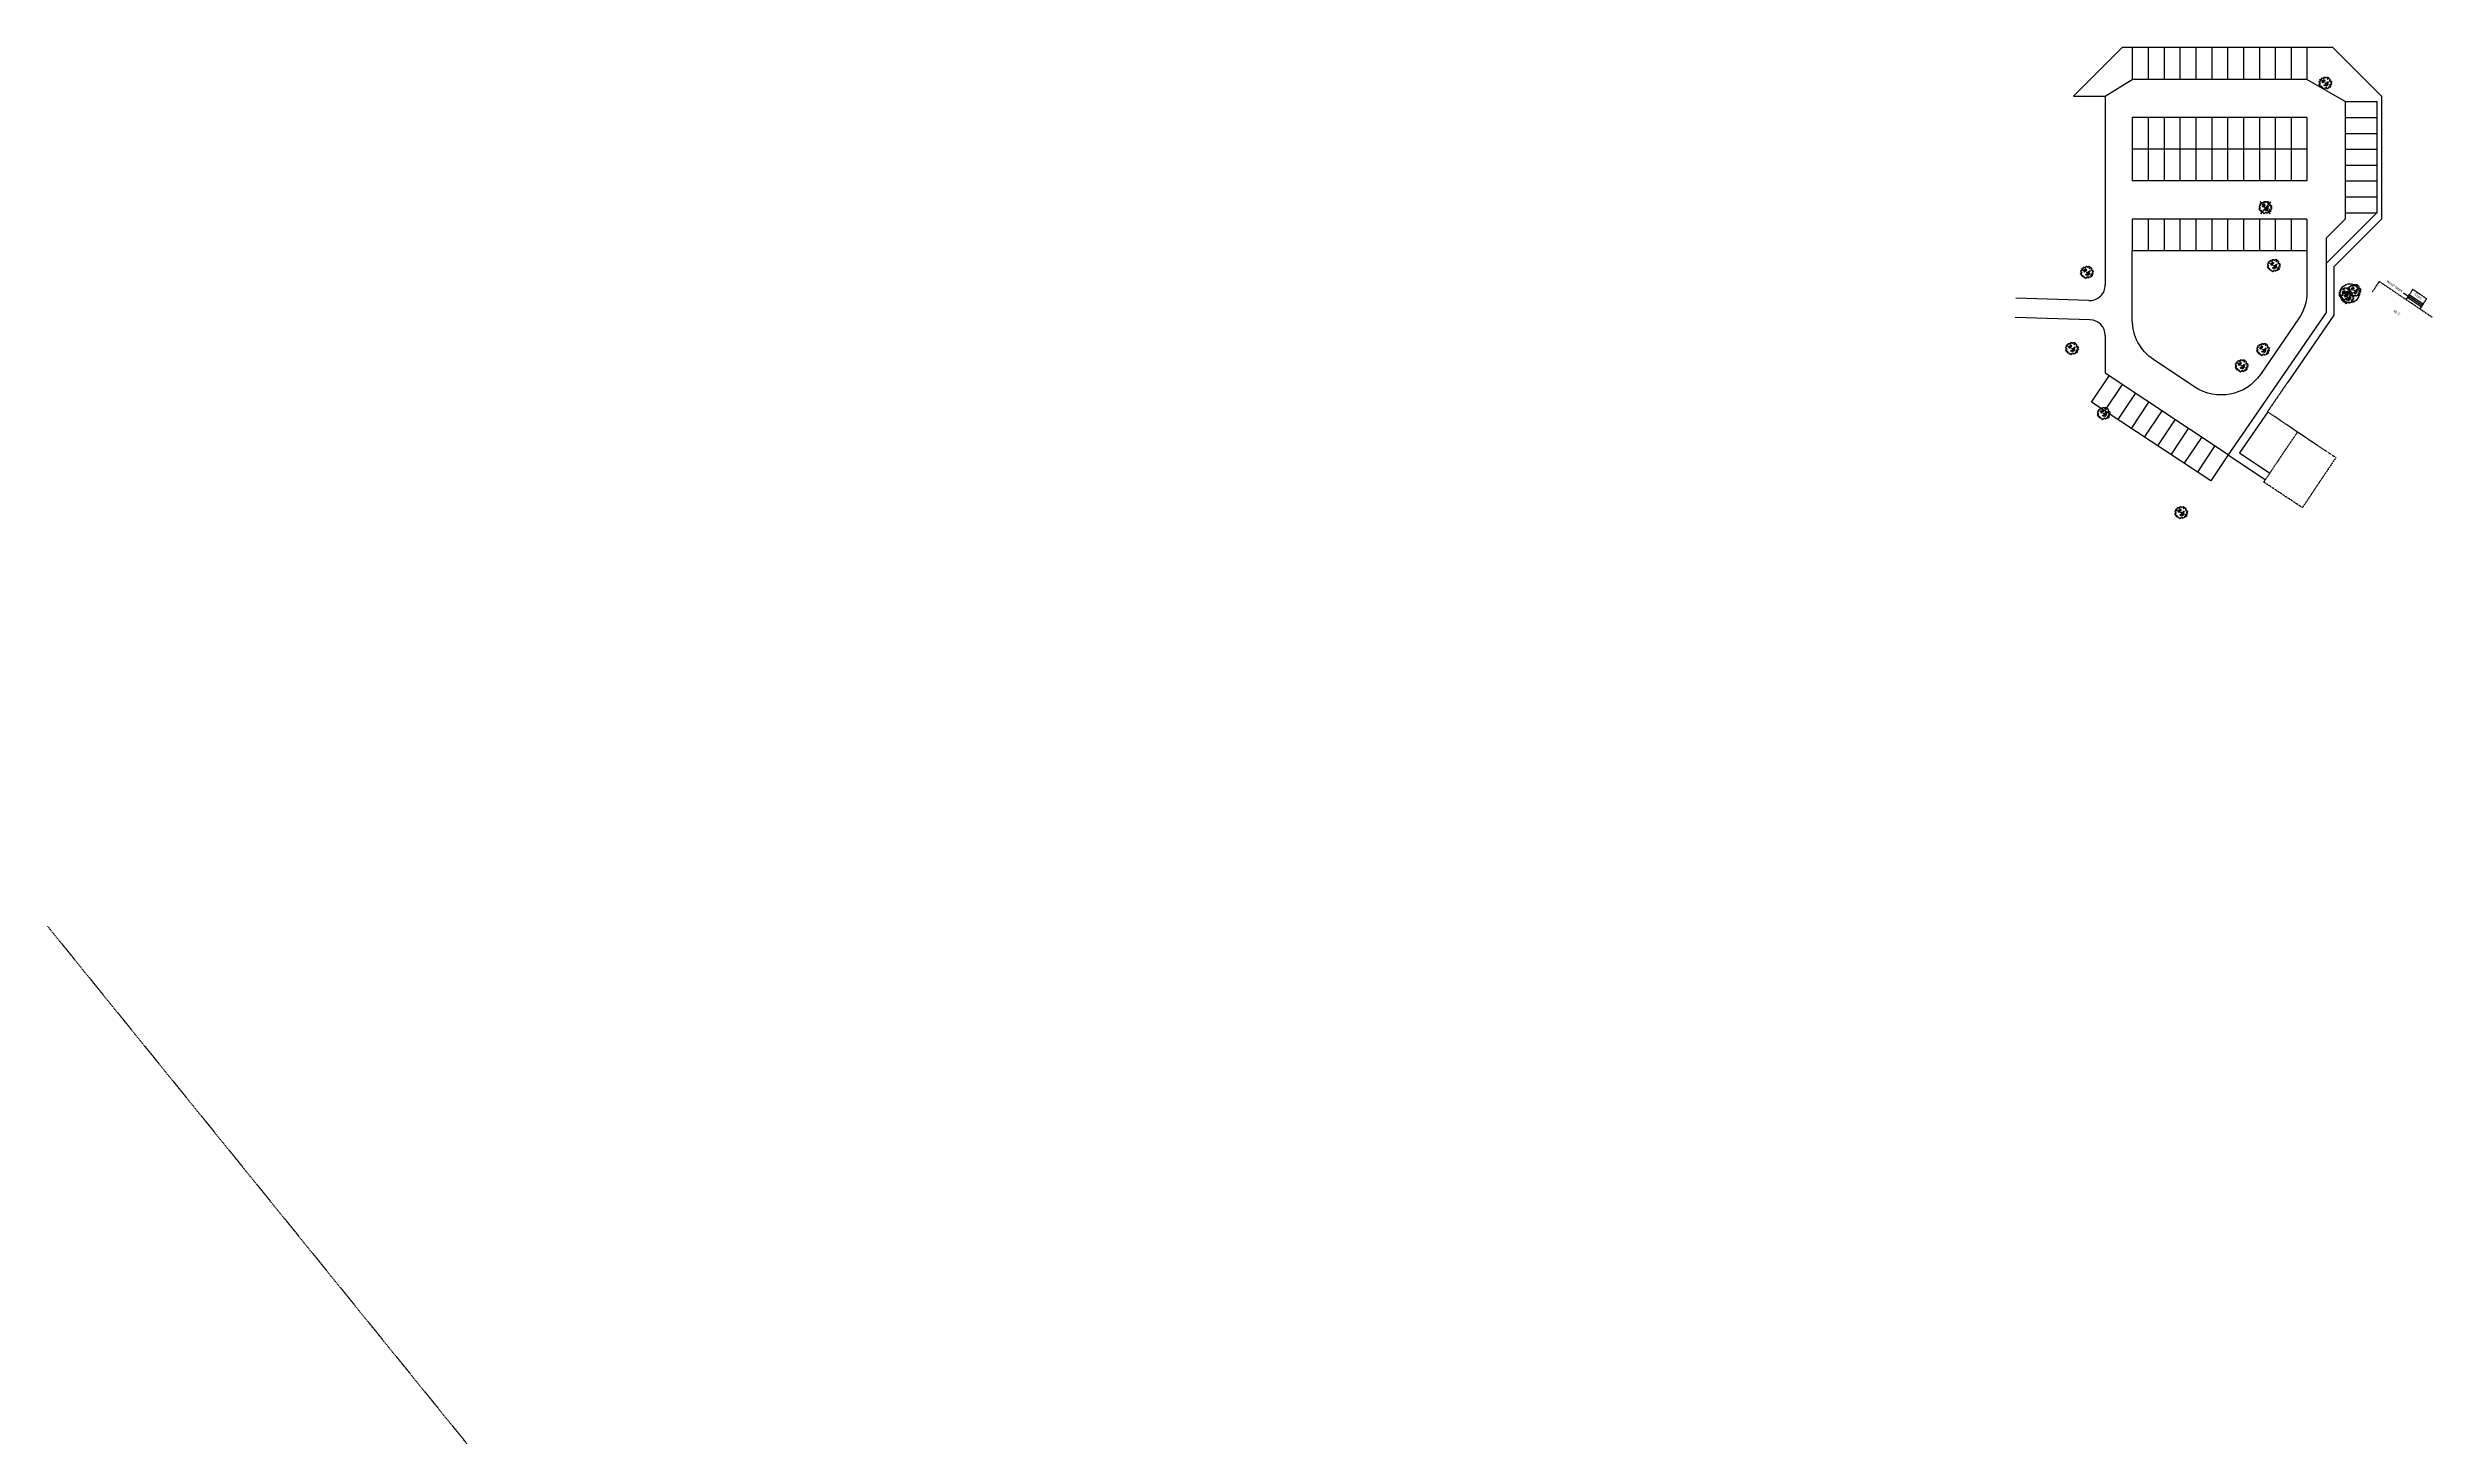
# Model space of a CAD drawing. Header units: inches. Extents: x -625442 to 34963, y -27993 to 66986.
# Drawn here: x -324267 to -306248, y 33033 to 43533 of the extents above; entities that cross this region are included whole.
import ezdxf

# ---------------------------------------------------------------- set-up
doc = ezdxf.new("R2010")
doc.units = ezdxf.units.IN
doc.header["$LTSCALE"] = 0.5
doc.header["$MEASUREMENT"] = 0
doc.linetypes.add('DASHED2', pattern=[0.375, 0.25, -0.125])
doc.linetypes.add('HIDDEN2', pattern=[0.1875, 0.125, -0.0625])
for name, color, linetype in [('BUILDING', 253, 'DASHED2'), ('BUILDING OH', 80, 'HIDDEN2'), ('EDGE OF CONCRETE', 253, 'DASHED2'), ('P-ABOVE', 201, 'HIDDEN2'), ('P-BELOW-LIGHT', 143, 'Continuous'), ('TEXT', 7, 'Continuous'), ('TreesMARK', 46, 'Continuous'), ('WOOD DECK', 37, 'Continuous')]:
    doc.layers.add(name, color=color, linetype=linetype)
doc.styles.add('BLDG', font='IC-Romans.shx', dxfattribs={"width": 0.8})
doc.styles.add('TXT', font='IC-Romans.shx')
doc.dimstyles.new('20 SCALE', dxfattribs={"dimtxt": 1.6, "dimasz": 2, "dimexe": 0.18, "dimexo": 0.0625, "dimgap": 0.04, "dimtad": 0, "dimdec": 1, "dimzin": 0, "dimdsep": 46, "dimtxsty": 'BLDG', "dimcen": 0.09, "dimaunit": 1, "dimadec": 4, "dimazin": 0, "dimtfac": 1, "dimtdec": 1, "dimtofl": 0, "dimtmove": 2, "dimatfit": 3, "dimfxl": 1, "dimtolj": 1, "dimtzin": 0, "dimarcsym": 0})

# ---------------------------------------------------------------- blocks, each defined once
blk = doc.blocks.new('TREE11')
at = {"linetype": 'Continuous'}
for p, q in [((-0.16, 0.18), (-0.18, 0.21)), ((-0.13, 0.18), (-0.18, 0.18)), ((-0.13, 0.24), (-0.13, 0.18)), ((-0.13, 0.18), (-0.1, 0.13)), ((-0.09, 0.24), (-0.05, 0.18)), ((-0.03, 0.25), (-0.06, 0.14)), ((0.01, -0.19), (-0.03, -0.23)), ((0.01, -0.12), (0.01, -0.24)), ((0.01, -0.17), (0.03, -0.23)), ((0.03, -0.23), (0.06, -0.26)), ((0.07, -0.06), (0.11, -0.1)), ((0.1, -0.09), (0.12, -0.16)), ((0.11, -0.1), (0.17, -0.11)), ((0.12, -0.16), (0.16, -0.17)), ((0.14, -0.11), (0.16, -0.13))]:
    blk.add_line(p, q, dxfattribs=at)
for points in [[(-0.04, 0.36), (-0.02, 0.34), (0.01, 0.35), (0.03, 0.36), (0.02, 0.39), (-0.03, 0.4), (-0.02, 0.43), (0.01, 0.45), (0.06, 0.47), (0.1, 0.45), (0.14, 0.45), (0.15, 0.41), (0.14, 0.39), (0.14, 0.38), (0.17, 0.37), (0.2, 0.38), (0.22, 0.39), (0.24, 0.41), (0.31, 0.4), (0.34, 0.38), (0.35, 0.35), (0.34, 0.33), (0.34, 0.28), (0.29, 0.28), (0.25, 0.28), (0.27, 0.25), (0.29, 0.24), (0.33, 0.24), (0.36, 0.27), (0.39, 0.28), (0.41, 0.25), (0.44, 0.22), (0.43, 0.2), (0.45, 0.15), (0.41, 0.15), (0.39, 0.09), (0.35, 0.08), (0.37, 0.06), (0.39, 0.03), (0.42, 0.03), (0.46, 0.04), (0.48, 0.02), (0.47, 0), (0.5, -0.03), (0.49, -0.07), (0.48, -0.08), (0.45, -0.14), (0.43, -0.09), (0.4, -0.1), (0.4, -0.12), (0.44, -0.2), (0.43, -0.23), (0.41, -0.24), (0.41, -0.27), (0.36, -0.27), (0.33, -0.25), (0.31, -0.23), (0.28, -0.24), (0.28, -0.27), (0.25, -0.28), (0.27, -0.3), (0.33, -0.31), (0.32, -0.36), (0.31, -0.42), (0.28, -0.42), (0.25, -0.44), (0.21, -0.42), (0.22, -0.36), (0.18, -0.36), (0.17, -0.38), (0.14, -0.4), (0.16, -0.42), (0.14, -0.46), (0.09, -0.46), (0.07, -0.44), (0, -0.47), (-0.03, -0.47), (-0.03, -0.42), (0, -0.41), (-0.01, -0.38), (-0.06, -0.39), (-0.06, -0.37), (-0.14, -0.37), (-0.15, -0.4), (-0.18, -0.41), (-0.18, -0.43), (-0.24, -0.45), (-0.26, -0.42), (-0.24, -0.4), (-0.25, -0.38), (-0.31, -0.38), (-0.3, -0.29), (-0.32, -0.26), (-0.35, -0.27), (-0.42, -0.27), (-0.42, -0.21), (-0.38, -0.2), (-0.37, -0.15), (-0.38, -0.14), (-0.45, -0.15), (-0.48, -0.13), (-0.47, -0.11), (-0.49, -0.05), (-0.46, -0.05), (-0.44, -0.03), (-0.43, -0.02), (-0.49, -0.02), (-0.52, 0.03), (-0.5, 0.05), (-0.45, 0.08), (-0.41, 0.07), (-0.38, 0.08), (-0.39, 0.12), (-0.44, 0.13), (-0.41, 0.27), (-0.29, 0.27), (-0.28, 0.28), (-0.34, 0.3), (-0.33, 0.36), (-0.34, 0.38), (-0.3, 0.38), (-0.24, 0.39), (-0.22, 0.36), (-0.18, 0.37), (-0.17, 0.4), (-0.16, 0.46), (-0.11, 0.45), (-0.06, 0.42), (-0.07, 0.39)], [(-0.12, 0.26), (-0.07, 0.24), (-0.02, 0.25), (0.03, 0.23), (0.05, 0.2), (0.02, 0.18), (-0.02, 0.13), (-0.09, 0.15), (-0.11, 0.12), (-0.12, 0.09), (-0.17, 0.06), (-0.19, 0.1), (-0.2, 0.17), (-0.18, 0.22), (-0.14, 0.24)], [(0.01, -0.11), (0.08, -0.04), (0.12, -0.05), (0.16, 0.01), (0.21, 0.05), (0.24, 0.03), (0.23, -0.02), (0.19, -0.03), (0.17, -0.07), (0.17, -0.15), (0.15, -0.2), (0.09, -0.23), (0.05, -0.26), (0, -0.24), (-0.05, -0.22), (-0.11, -0.21), (-0.13, -0.17), (-0.12, -0.12), (-0.03, -0.15)]]:
    blk.add_lwpolyline(points, close=True, dxfattribs=at)
blk.add_circle((0, 0), 0.0248, dxfattribs=at)

msp = doc.modelspace()

# ---------------------------------------------------------------- linework, layer by layer
at = {"layer": 'BUILDING'}
for points in [[(-307492.01996, 40780.16231), (-307339.09827, 41004.3953)], [(-307492.01996, 40780.16231), (-307070.92364, 40496.29576)]]:
    msp.add_lwpolyline(points, dxfattribs=at)
at = {"layer": 'BUILDING OH'}
for points in [[(-306648.46935, 41765.67891), (-306703.75648, 41684.06297)], [(-306648.46935, 41765.67891), (-306248.01531, 41494.4089)], [(-307043.50408, 41434.43226), (-307339.09827, 41004.3953)], [(-307070.92364, 40496.29576), (-306976.24311, 40433.85119), (-307230.10429, 40054.9396), (-307521.18746, 40248.46637), (-307265.63846, 40627.55557)]]:
    msp.add_lwpolyline(points, dxfattribs=at)
at = {"layer": 'EDGE OF CONCRETE'}
for points in [[(-306394.89535, 41705.51081), (-306421.8157, 41665.77046)], [(-306394.89535, 41705.51081), (-306290.57695, 41634.84489)], [(-306290.57695, 41634.84489), (-306317.4973, 41595.10455)]]:
    msp.add_lwpolyline(points, dxfattribs=at)
at = {"layer": 'P-ABOVE'}
msp.add_line((-312618.1087, 22504.13642), (-324267.36422, 36889.30797), dxfattribs=at)
at = {"layer": 'P-BELOW-LIGHT'}
for p, q in [((-308590.98997, 43532.90813), (-308958.98997, 43164.90813)), ((-306998.98997, 43532.90813), (-308590.98997, 43532.90813)), ((-308514.98997, 43532.90813), (-308514.98997, 43292.90813)), ((-308394.98997, 43532.90813), (-308394.98997, 43292.90813)), ((-308274.98997, 43532.90813), (-308274.98997, 43292.90813)), ((-308154.98997, 43532.90813), (-308154.98997, 43292.90813)), ((-308034.98997, 43532.90813), (-308034.98997, 43292.90813)), ((-307914.98997, 43532.90813), (-307914.98997, 43292.90813)), ((-307794.98997, 43532.90813), (-307794.98997, 43292.90813)), ((-307674.98997, 43532.90813), (-307674.98997, 43292.90813)), ((-307554.98997, 43532.90813), (-307554.98997, 43292.90813)), ((-307434.98997, 43532.90813), (-307434.98997, 43292.90813)), ((-307314.98997, 43532.90813), (-307314.98997, 43292.90813)), ((-307194.98997, 43532.90813), (-307194.98997, 43292.90813)), ((-306998.98997, 43532.90813), (-306630.98997, 43164.90813)), ((-308718.98997, 43164.90813), (-308514.98997, 43292.90813)), ((-307194.98997, 43292.90813), (-308514.98997, 43292.90813)), ((-308958.98997, 43164.90813), (-308718.98997, 43164.90813)), ((-308718.98997, 43164.90813), (-308718.98997, 41993.26789)), ((-306906.98997, 43124.90813), (-306906.98997, 42236.90813)), ((-306906.98997, 43124.90813), (-306666.98997, 43124.90813)), ((-306666.98997, 43124.90813), (-306666.98997, 42284.90813)), ((-306630.98997, 43164.90813), (-306630.98997, 42236.05532)), ((-307194.98997, 43004.90813), (-308514.98997, 43004.90813)), ((-308514.98997, 43004.90813), (-308514.98997, 42524.90813)), ((-308394.98997, 43004.90813), (-308394.98997, 42764.90813)), ((-308274.98997, 43004.90813), (-308274.98997, 42764.90813)), ((-308154.98997, 43004.90813), (-308154.98997, 42764.90813)), ((-308034.98997, 43004.90813), (-308034.98997, 42764.90813)), ((-307914.98997, 43004.90813), (-307914.98997, 42764.90813)), ((-307794.98997, 43004.90813), (-307794.98997, 42764.90813)), ((-307674.98997, 43004.90813), (-307674.98997, 42764.90813)), ((-307554.98997, 43004.90813), (-307554.98997, 42764.90813)), ((-307434.98997, 43004.90813), (-307434.98997, 42764.90813)), ((-307314.98997, 43004.90813), (-307314.98997, 42764.90813)), ((-307194.98997, 43004.90813), (-307194.98997, 42764.90813)), ((-306906.98997, 43004.90813), (-306666.98997, 43004.90813)), ((-307194.98997, 42764.90813), (-308514.98997, 42764.90813)), ((-308394.98997, 42764.90813), (-308394.98997, 42524.90813)), ((-308274.98997, 42764.90813), (-308274.98997, 42524.90813)), ((-308154.98997, 42764.90813), (-308154.98997, 42524.90813)), ((-308034.98997, 42764.90813), (-308034.98997, 42524.90813)), ((-307914.98997, 42764.90813), (-307914.98997, 42524.90813)), ((-307794.98997, 42764.90813), (-307794.98997, 42524.90813)), ((-307674.98997, 42764.90813), (-307674.98997, 42524.90813)), ((-307554.98997, 42764.90813), (-307554.98997, 42524.90813)), ((-307434.98997, 42764.90813), (-307434.98997, 42524.90813)), ((-307314.98997, 42764.90813), (-307314.98997, 42524.90813)), ((-307194.98997, 42764.90813), (-307194.98997, 42524.90813)), ((-306906.98997, 42884.90813), (-306666.98997, 42884.90813)), ((-306906.98997, 42764.90813), (-306666.98997, 42764.90813)), ((-306906.98997, 42644.90813), (-306666.98997, 42644.90813)), ((-307194.98997, 42524.90813), (-308514.98997, 42524.90813)), ((-307551.39027, 42369.16751), (-307474.31491, 42275.62175)), ((-307471.19162, 42367.09669), (-307545.8322, 42276.83396)), ((-306906.98997, 42524.90813), (-306666.98997, 42524.90813)), ((-306906.98997, 42404.90813), (-306666.98997, 42404.90813)), ((-308514.98997, 42236.90813), (-308514.98997, 41996.90813)), ((-307194.98997, 42236.90813), (-308514.98997, 42236.90813)), ((-308394.98997, 42236.90813), (-308394.98997, 41996.90813)), ((-308274.98997, 42236.90813), (-308274.98997, 41996.90813)), ((-308154.98997, 42236.90813), (-308154.98997, 41996.90813)), ((-308034.98997, 42236.90813), (-308034.98997, 41996.90813)), ((-307914.98997, 42236.90813), (-307914.98997, 41996.90813)), ((-307794.98997, 42236.90813), (-307794.98997, 41996.90813)), ((-307674.98997, 42236.90813), (-307674.98997, 41996.90813)), ((-307554.98997, 42236.90813), (-307554.98997, 41996.90813)), ((-307434.98997, 42236.90813), (-307434.98997, 41996.90813)), ((-307314.98997, 42236.90813), (-307314.98997, 41996.90813)), ((-307194.98997, 42236.90813), (-307194.98997, 41996.90813)), ((-306666.98997, 42284.90813), (-307050.98997, 41900.90813)), ((-306630.98997, 42236.05532), (-306990.98997, 41876.05532)), ((-306906.98997, 42284.90813), (-306666.98997, 42284.90813)), ((-308718.98997, 41993.26789), (-308718.98997, 41739.92203)), ((-307194.98997, 41996.90813), (-308514.98997, 41996.90813)), ((-308842.80696, 41619.98275), (-309396.04466, 41637.5892)), ((-308835.17297, 41475.6669), (-309400.62506, 41493.66207)), ((-308718.98997, 41355.72763), (-308718.98997, 41070.97151)), ((-308721.76096, 40786.83819), (-308589.91105, 40985.15334)), ((-308621.83124, 40720.39987), (-308489.98133, 40918.71502)), ((-308521.90151, 40653.96155), (-308390.0516, 40852.27671)), ((-308421.97179, 40587.52323), (-308290.12188, 40785.83839)), ((-307492.01996, 40780.16231), (-307704.52902, 40468.55482)), ((-308322.04206, 40521.08492), (-308190.19215, 40719.40007)), ((-308222.11234, 40454.6466), (-308090.26243, 40652.96175)), ((-308122.18261, 40388.20828), (-307990.3327, 40586.52344)), ((-308022.25289, 40321.76996), (-307890.40298, 40520.08512)), ((-307790.34752, 40453.82973), (-307509.56265, 40265.71097)), ((-307704.52902, 40468.55482), (-307476.02446, 40315.46255))]:
    msp.add_line(p, q, dxfattribs=at)
for points in [[(-306906.98997, 43124.90813), (-307194.98997, 43292.90813)], [(-306906.98997, 42236.90813), (-307050.98997, 42092.90813), (-307050.98997, 41529.46341), (-307790.47325, 40453.6468), (-308718.98997, 41070.97151)], [(-306990.98997, 41876.05532), (-306990.98997, 41510.83094), (-307339.09827, 41004.3953)], [(-307790.47325, 40453.6468), (-307921.28969, 40256.88609), (-308822.65274, 40851.82949), (-308689.84078, 41051.59166)]]:
    msp.add_lwpolyline(points, dxfattribs=at)
msp.add_lwpolyline([(-307194.98997, 41996.90813), (-307194.98997, 41685.97614, -0.1516974634), (-307258.31677, 41482.0521), (-307546.44792, 41062.87255, -0.4096942715), (-308042.43606, 40967.00742), (-308354.30492, 41174.35355, -0.2510993188), (-308514.98997, 41474.14272), (-308514.98997, 41996.90813)], format="xyb", dxfattribs=at)
msp.add_circle((-306872.06097, 41675.81422), 72, dxfattribs=at)
for centre, start, end in [((-308838.98997, 41739.92203), 268.177212646, 0), ((-308838.98997, 41355.72763), 0, 88.177212646)]:
    msp.add_arc(centre, 120, start, end, dxfattribs=at)
at = {"layer": 'WOOD DECK'}
for points in [[(-306421.8157, 41665.77046), (-306446.71702, 41629.01065)], [(-306435.27587, 41645.90029), (-306330.95747, 41575.23438)], [(-306428.54578, 41655.83538), (-306324.22739, 41585.16946)], [(-306421.8157, 41665.77046), (-306317.4973, 41595.10455)], [(-306317.4973, 41595.10455), (-306342.39862, 41558.34473)]]:
    msp.add_lwpolyline(points, dxfattribs=at)

# ---------------------------------------------------------------- block references
at = {"layer": 'TreesMARK', "color": 46, "xscale": 96, "yscale": 96, "zscale": 96, "rotation": 16.88515043809311}
for p in [(-307056.76246, 43265.68733), (-307509.45903, 42324.65736), (-308857.9618, 41834.8193), (-307445.76028, 41885.99041), (-306904.57459, 41672.30602), (-306888.27842, 41644.44874), (-306836.61804, 41697.17208), (-308971.21058, 41258.55661), (-307527.3231, 41251.31283), (-307688.98417, 41128.18878), (-308730.84339, 40767.79514), (-308145.57713, 40017.83181)]:
    msp.add_blockref('TREE11', p, dxfattribs=at)

# ---------------------------------------------------------------- texts
at = {"layer": 'TEXT', "char_height": 19.2, "attachment_point": 2, "rotation": 325.886048383, "style": 'TXT'}
for s, insert in [('Wood steps', (-306528.0271, 41738.93844)), ('Conc.', (-306345.65382, 41657.94103)), ("40.3'", (-306511.60556, 41536.50587))]:
    msp.add_mtext(s, dxfattribs=dict(at, insert=insert))

# ---------------------------------------------------------------- leaders
at = {"layer": 'TEXT'}
msp.add_leader([(-306415.85815, 41640.66907), (-306465.77758, 41676.2718)], dimstyle='20 SCALE', dxfattribs=at)

doc.saveas('drawing.dxf')
